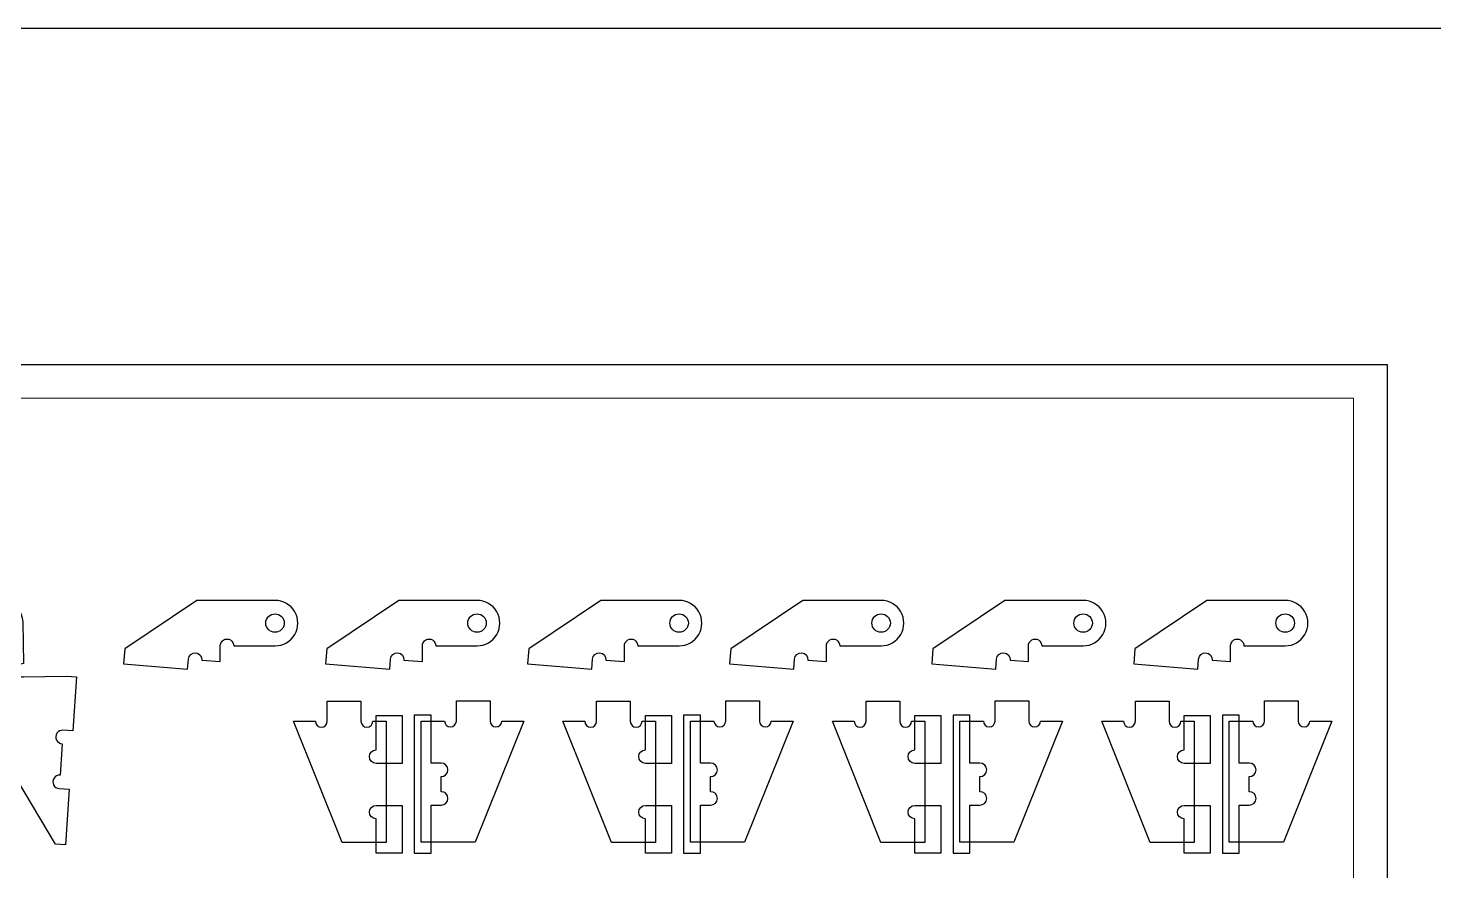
# Model space of a CAD drawing. Header units: millimetres. Extents: x -300 to 5880, y -300 to 4158.
# Drawn here: x 3863 to 4698, y 3657 to 4158 of the extents above; entities that cross this region are included whole.
import ezdxf

# ---------------------------------------------------------------- set-up
doc = ezdxf.new("R2010")
doc.units = ezdxf.units.MM
doc.layers.add('00-NOPRINT_TEXT', color=7, linetype='Continuous', lineweight=25)
doc.layers.add('00_NOPRINT_TOLERANCE', color=7, linetype='Continuous', lineweight=5)
for name, color, linetype, lineweight, true_color in [('BOARD_$TH-NOMINAL', 3, 'Continuous', 30, 0x00ff00), ('TOP-CUT-OUTSIDE_12.000MM', 60, 'Continuous', 25, 0xa0ff00), ('TOP-HOLE-11.002MM-DIAM_12.000MM', 5, 'Continuous', 25, 0x000dff), ('TOP-POCKET-INSIDE_6.000MM', 6, 'Continuous', 25, 0xff00e0)]:
    doc.layers.add(name, color=color, linetype=linetype, lineweight=lineweight, true_color=true_color)

# ---------------------------------------------------------------- blocks, each defined once
blk = doc.blocks.new('Borders Opendesk_7')
at = {"layer": '00-NOPRINT_TEXT'}
blk.add_line((0, 4158), (5880, 4158), dxfattribs=at)
at = {"layer": '00_NOPRINT_TOLERANCE', "ltscale": 0.379202}
for p, q in [((3450, 3958), (4670, 3958)), ((4670, 3958), (4670, 1518))]:
    blk.add_line(p, q, dxfattribs=at)
at = {"layer": '00_NOPRINT_TOLERANCE', "ltscale": 0.380876}
blk.add_line((3470, 3938), (4650, 3938), dxfattribs=at)
at = {"layer": '00_NOPRINT_TOLERANCE', "ltscale": 0.380023}
blk.add_line((4650, 3938), (4650, 1538), dxfattribs=at)
at = {"layer": 'BOARD_$TH-NOMINAL'}
for p, q in [((3450, 3958), (4670, 3958)), ((4670, 3958), (4670, 1518))]:
    blk.add_line(p, q, dxfattribs=at)

msp = doc.modelspace()

# ---------------------------------------------------------------- linework, layer by layer
at = {"layer": 'TOP-CUT-OUTSIDE_12.000MM'}
msp.add_lwpolyline([(3883.39, 3740.53, 1), (3882.87, 3732.55), (3881.65, 3713.84, 1.000001), (3881.12, 3705.86), (3887.11, 3705.47), (3884.95, 3672.54), (3878.96, 3672.93), (3833.46, 3749.17), (3832.52, 3804.34, -1), (3859.52, 3804.76), (3859.93, 3780.28, 1.000127), (3860.07, 3772.29), (3885.45, 3772.72), (3891.42, 3772.33), (3889.31, 3740.14), (3883.39, 3740.53)], format="xyb", dxfattribs=at)
for points in [[(3965.9, 3782.25), (3976.84, 3781.35), (3976.84, 3790.79, -1.000019), (3984.84, 3790.79), (4009.32, 3790.78, 1.001415), (4009.32, 3817.79), (3962.89, 3817.79), (3920.11, 3788.99), (3919.37, 3780.05), (3957.44, 3776.92), (3957.93, 3782.9, -1)], [(4085.9, 3782.25), (4096.84, 3781.35), (4096.84, 3790.79, -1.000019), (4104.84, 3790.79), (4129.32, 3790.78, 1.001415), (4129.32, 3817.79), (4082.89, 3817.79), (4040.11, 3788.99), (4039.37, 3780.05), (4077.44, 3776.92), (4077.93, 3782.9, -1)], [(4205.9, 3782.25), (4216.84, 3781.35), (4216.84, 3790.79, -1.000019), (4224.84, 3790.79), (4249.32, 3790.78, 1.001415), (4249.32, 3817.79), (4202.89, 3817.79), (4160.11, 3788.99), (4159.37, 3780.05), (4197.44, 3776.92), (4197.93, 3782.9, -1)], [(4325.9, 3782.25), (4336.84, 3781.35), (4336.84, 3790.79, -1.000019), (4344.84, 3790.79), (4369.32, 3790.78, 1.001415), (4369.32, 3817.79), (4322.89, 3817.79), (4280.11, 3788.99), (4279.37, 3780.05), (4317.44, 3776.92), (4317.93, 3782.9, -1)], [(4445.9, 3782.25), (4456.84, 3781.35), (4456.84, 3790.79, -1.000019), (4464.84, 3790.79), (4489.32, 3790.78, 1.001415), (4489.32, 3817.79), (4442.89, 3817.79), (4400.11, 3788.99), (4399.37, 3780.05), (4437.44, 3776.92), (4437.93, 3782.9, -1)], [(4565.9, 3782.25), (4576.84, 3781.35), (4576.84, 3790.79, -1.000019), (4584.84, 3790.79), (4609.32, 3790.78, 1.001415), (4609.32, 3817.79), (4562.89, 3817.79), (4520.11, 3788.99), (4519.37, 3780.05), (4557.44, 3776.92), (4557.93, 3782.9, -1)], [(4040.37, 3745.9), (4040.37, 3757.9), (4060.37, 3757.9), (4060.37, 3745.9, 1), (4067.37, 3745.9), (4075.37, 3745.9), (4075.37, 3673.9), (4049.17, 3673.9), (4020.37, 3745.9), (4033.37, 3745.9, 1)], [(4117.06, 3746.05), (4117.06, 3758.05), (4137.06, 3758.05), (4137.06, 3746.05, 1), (4144.06, 3746.05), (4157.06, 3746.05), (4128.26, 3674.05), (4096.06, 3674.05), (4096.06, 3746.05), (4110.06, 3746.05, 1)], [(4200.37, 3745.9), (4200.37, 3757.9), (4220.37, 3757.9), (4220.37, 3745.9, 1), (4227.37, 3745.9), (4235.37, 3745.9), (4235.37, 3673.9), (4209.17, 3673.9), (4180.37, 3745.9), (4193.37, 3745.9, 1)], [(4277.06, 3746.05), (4277.06, 3758.05), (4297.06, 3758.05), (4297.06, 3746.05, 1), (4304.06, 3746.05), (4317.06, 3746.05), (4288.26, 3674.05), (4256.06, 3674.05), (4256.06, 3746.05), (4270.06, 3746.05, 1)], [(4360.37, 3745.9), (4360.37, 3757.9), (4380.37, 3757.9), (4380.37, 3745.9, 1), (4387.37, 3745.9), (4395.37, 3745.9), (4395.37, 3673.9), (4369.17, 3673.9), (4340.37, 3745.9), (4353.37, 3745.9, 1)], [(4437.06, 3746.05), (4437.06, 3758.05), (4457.06, 3758.05), (4457.06, 3746.05, 1), (4464.06, 3746.05), (4477.06, 3746.05), (4448.26, 3674.05), (4416.06, 3674.05), (4416.06, 3746.05), (4430.06, 3746.05, 1)], [(4520.37, 3745.9), (4520.37, 3757.9), (4540.37, 3757.9), (4540.37, 3745.9, 1), (4547.37, 3745.9), (4555.37, 3745.9), (4555.37, 3673.9), (4529.17, 3673.9), (4500.37, 3745.9), (4513.37, 3745.9, 1)], [(4597.06, 3746.05), (4597.06, 3758.05), (4617.06, 3758.05), (4617.06, 3746.05, 1), (4624.06, 3746.05), (4637.06, 3746.05), (4608.26, 3674.05), (4576.06, 3674.05), (4576.06, 3746.05), (4590.06, 3746.05, 1)]]:
    msp.add_lwpolyline(points, format="xyb", close=True, dxfattribs=at)
at = {"layer": 'TOP-HOLE-11.002MM-DIAM_12.000MM'}
for centre in [(4009.34, 3804.29), (4129.34, 3804.29), (4249.34, 3804.29), (4369.34, 3804.29), (4489.34, 3804.29), (4609.34, 3804.29)]:
    msp.add_circle(centre, 5.5, dxfattribs=at)
at = {"layer": 'TOP-POCKET-INSIDE_6.000MM'}
for points in [[(4069.37, 3720.9, -1), (4069.37, 3728.9), (4069.37, 3749.4), (4084.87, 3749.4), (4084.87, 3720.9)], [(4108.06, 3704.05), (4108.06, 3713.05, 1), (4108.06, 3721.05), (4102.06, 3721.05), (4102.06, 3749.55), (4092.06, 3749.55), (4092.06, 3667.55), (4102.06, 3667.55), (4102.06, 3696.05), (4108.06, 3696.05, 1)], [(4229.37, 3720.9, -1), (4229.37, 3728.9), (4229.37, 3749.4), (4244.87, 3749.4), (4244.87, 3720.9)], [(4268.06, 3696.05, 1), (4268.06, 3704.05), (4268.06, 3713.05, 1), (4268.06, 3721.05), (4262.06, 3721.05), (4262.06, 3749.55), (4252.06, 3749.55), (4252.06, 3667.55), (4262.06, 3667.55), (4262.06, 3696.05)], [(4389.37, 3720.9, -1), (4389.37, 3728.9), (4389.37, 3749.4), (4404.87, 3749.4), (4404.87, 3720.9)], [(4428.06, 3696.05, 1), (4428.06, 3704.05), (4428.06, 3713.05, 1), (4428.06, 3721.05), (4422.06, 3721.05), (4422.06, 3749.55), (4412.06, 3749.55), (4412.06, 3667.55), (4422.06, 3667.55), (4422.06, 3696.05)], [(4549.37, 3720.9, -1), (4549.37, 3728.9), (4549.37, 3749.4), (4564.87, 3749.4), (4564.87, 3720.9)], [(4588.06, 3704.05), (4588.06, 3713.05, 1), (4588.06, 3721.05), (4582.06, 3721.05), (4582.06, 3749.55), (4572.06, 3749.55), (4572.06, 3667.55), (4582.06, 3667.55), (4582.06, 3696.05), (4588.06, 3696.05, 1)], [(4069.37, 3687.9, -1), (4069.37, 3695.9), (4084.87, 3695.9), (4084.87, 3667.4), (4069.37, 3667.4)], [(4229.37, 3687.9, -1), (4229.37, 3695.9), (4244.87, 3695.9), (4244.87, 3667.4), (4229.37, 3667.4)], [(4389.37, 3687.9, -1), (4389.37, 3695.9), (4404.87, 3695.9), (4404.87, 3667.4), (4389.37, 3667.4)], [(4549.37, 3687.9, -1), (4549.37, 3695.9), (4564.87, 3695.9), (4564.87, 3667.4), (4549.37, 3667.4)]]:
    msp.add_lwpolyline(points, format="xyb", close=True, dxfattribs=at)

# ---------------------------------------------------------------- block references
msp.add_blockref('Borders Opendesk_7', (0, 0))

doc.saveas('drawing.dxf')
